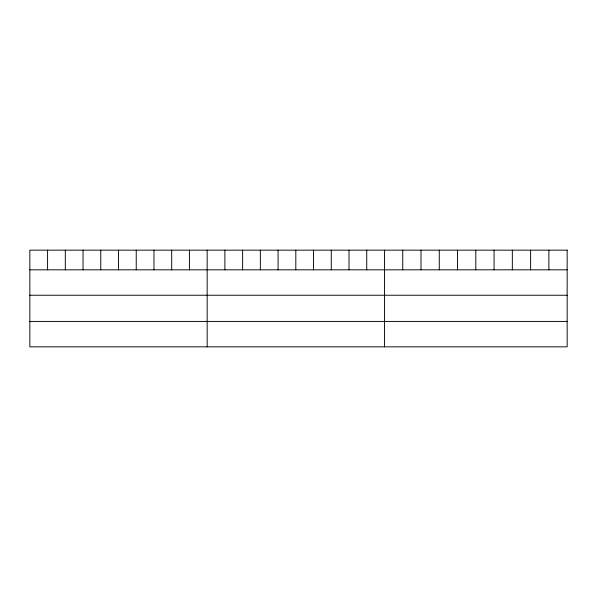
<?xml version="1.0" encoding="UTF-8"?>
<svg xmlns="http://www.w3.org/2000/svg" width="597" height="597" viewBox="0 0 597 597"><rect width="100%" height="100%" fill="white"/><g stroke="black" fill="none" stroke-linecap="round" stroke-linejoin="round"><path stroke-width="0.9" d="M29.85 269.822L567.15 269.822M29.85 295.239L567.15 295.239M29.85 321.425L567.15 321.425M548.882 250.158L548.882 269.822M530.614 250.158L530.614 269.822M512.345 250.158L512.345 269.822M494.077 250.158L494.077 269.822M475.809 250.158L475.809 269.822M457.541 250.158L457.541 269.822M439.273 250.158L439.273 269.822M421.004 250.158L421.004 269.822M402.736 250.158L402.736 269.822M384.468 250.158L384.468 346.842M366.737 250.158L366.737 269.822M349.006 250.158L349.006 269.822M331.275 250.158L331.275 269.822M313.544 250.158L313.544 269.822M295.813 250.158L295.813 269.822M278.083 250.158L278.083 269.822M260.352 250.158L260.352 269.822M242.621 250.158L242.621 269.822M224.89 250.158L224.89 269.822M207.159 250.158L207.159 346.842M189.428 250.158L189.428 269.822M171.697 250.158L171.697 269.822M153.966 250.158L153.966 269.822M136.235 250.158L136.235 269.822M118.505 250.158L118.505 269.822M100.774 250.158L100.774 269.822M83.043 250.158L83.043 269.822M65.312 250.158L65.312 269.822M47.581 250.158L47.581 269.822M567.15 250.158L29.85 250.158L29.85 346.842L567.15 346.842L567.15 250.158"/></g></svg>
